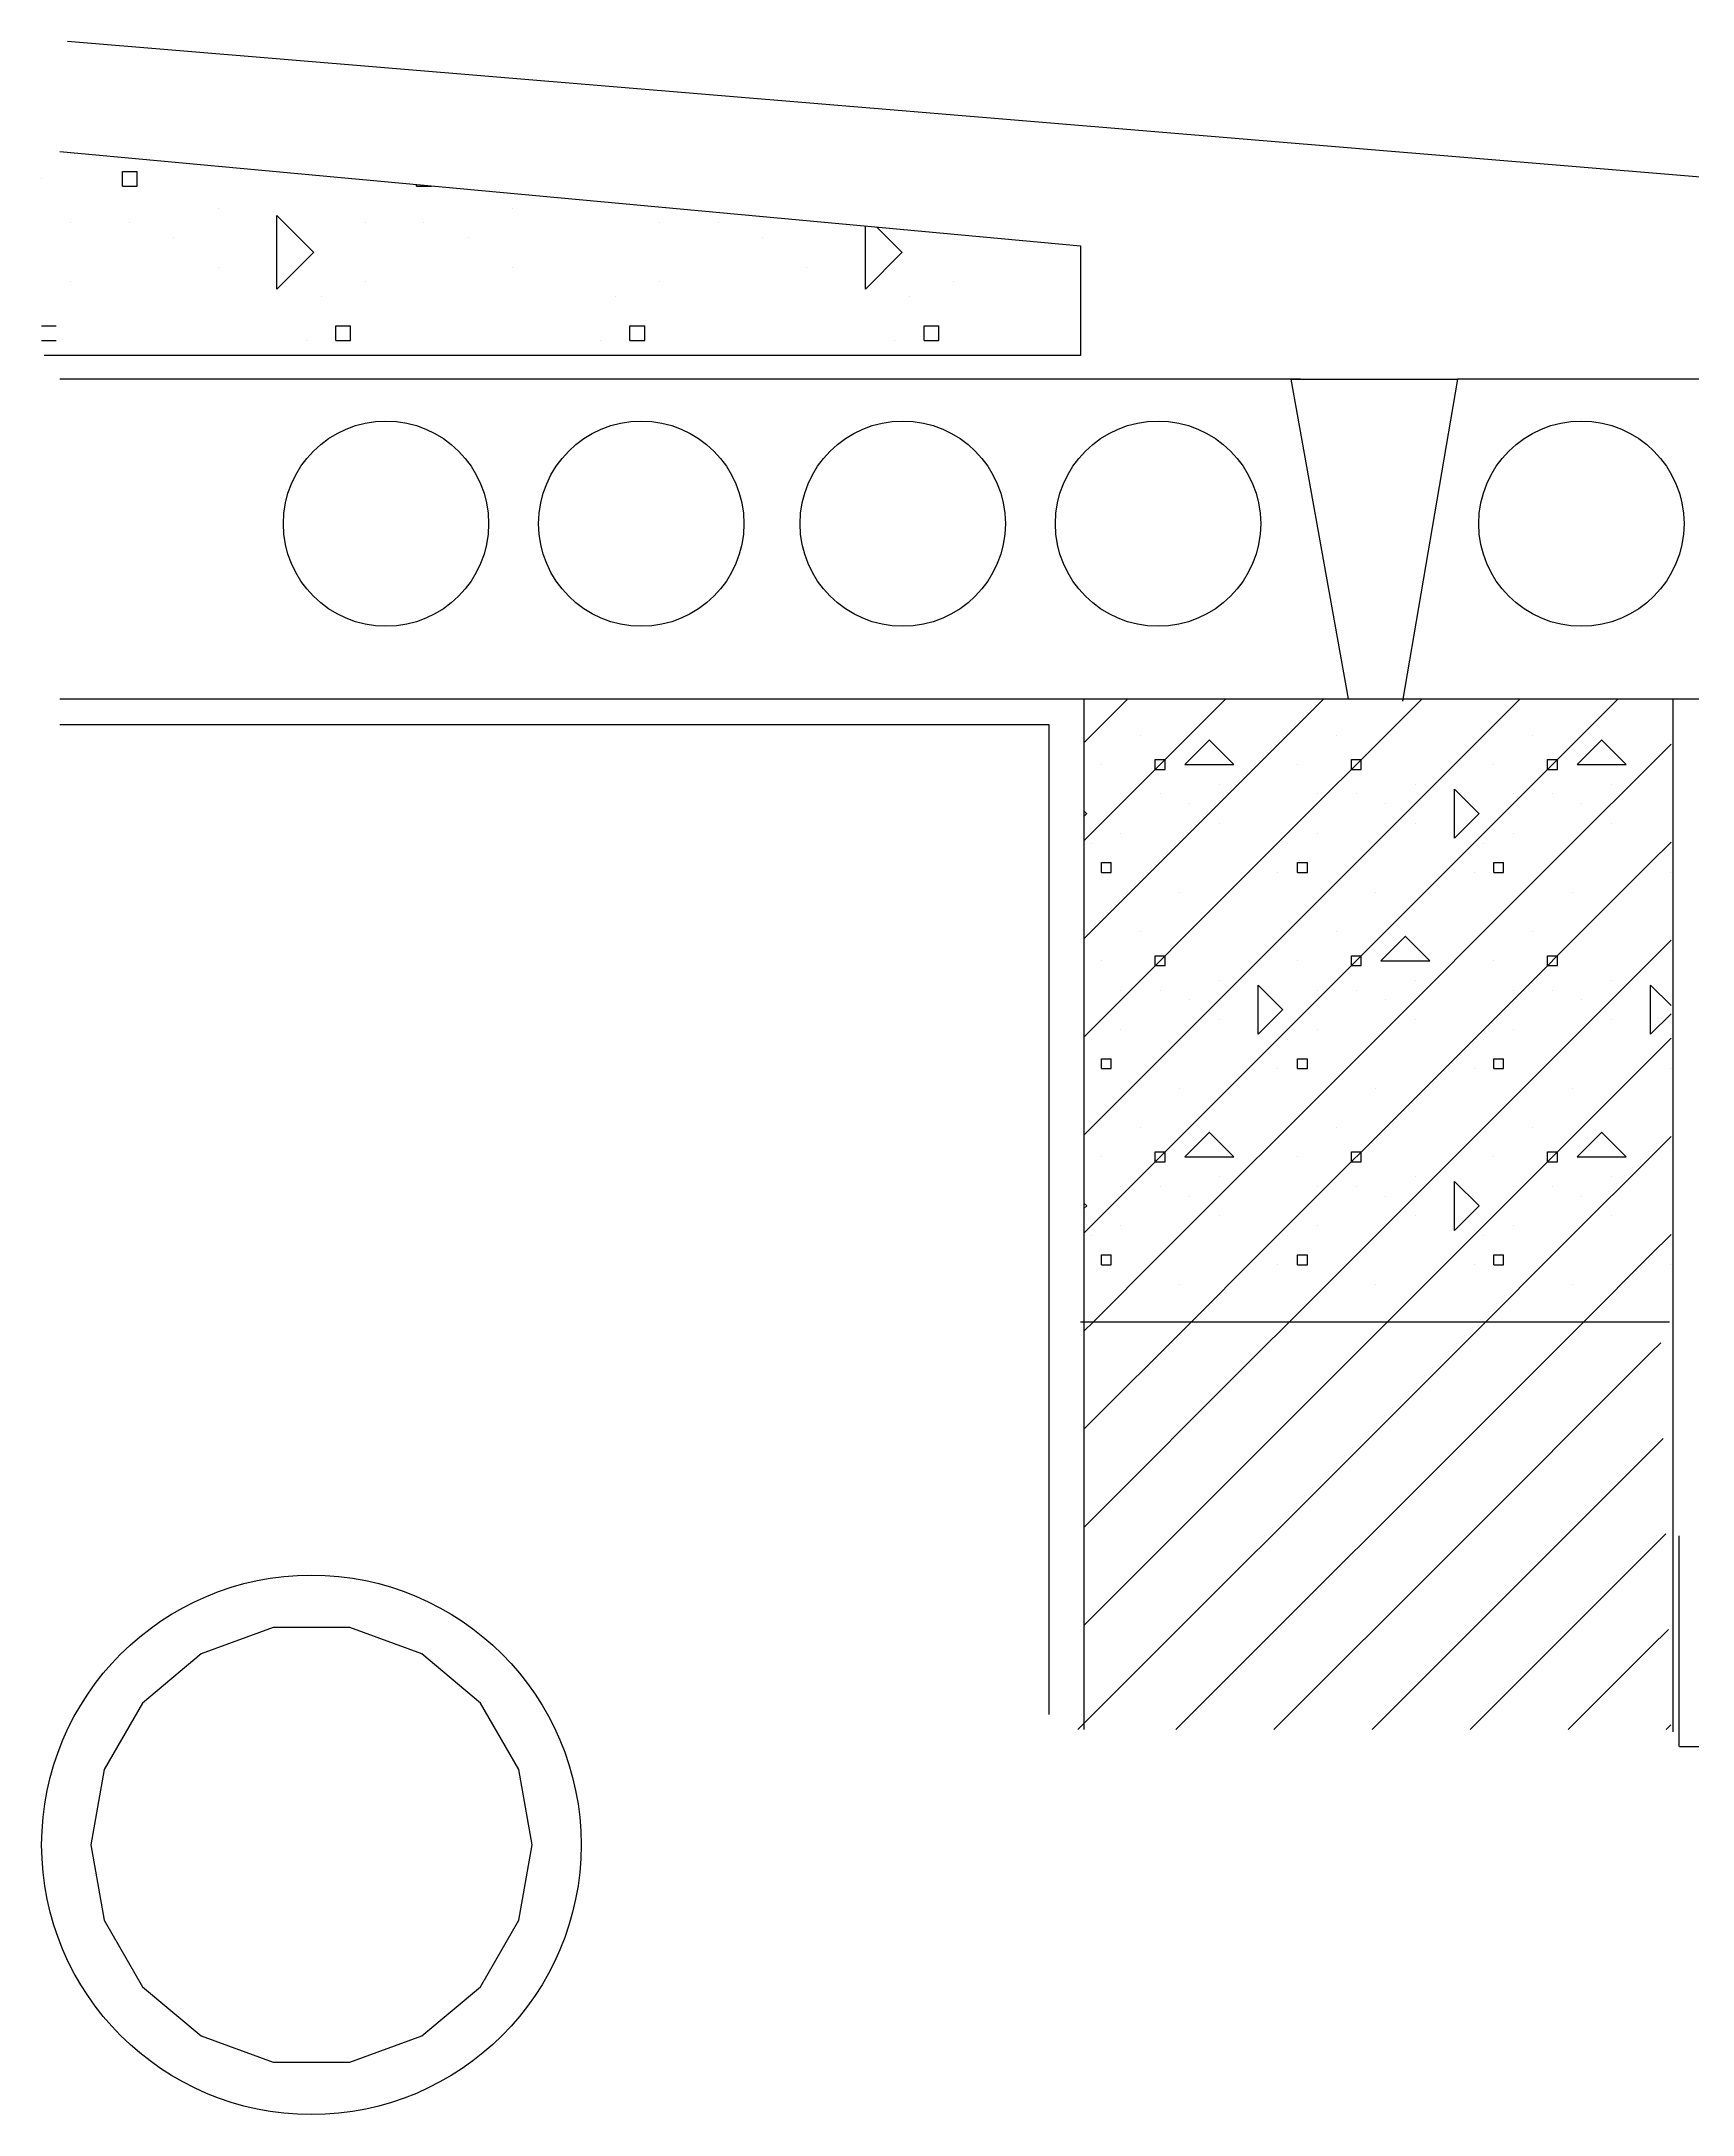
# Model space of a CAD drawing. Header units: metres. Extents: x 18504 to 19961, y 9100 to 9945.
# Drawn here: x 18504 to 19178, y 9100 to 9945 of the extents above; entities that cross this region are included whole.
import ezdxf

# ---------------------------------------------------------------- set-up
doc = ezdxf.new("R2010")
doc.units = ezdxf.units.M
doc.layers.add('DIM', color=3, linetype='Continuous')
doc.layers.add('PUB_DIM', color=3, linetype='Continuous')
doc.dimstyles.get("Standard").update_dxf_attribs({"dimtxt": 2.5, "dimasz": 2.5, "dimexe": 1.25, "dimexo": 0.625, "dimtad": 1, "dimcen": 2.5, "dimazin": 3, "dimtfac": 1, "dimtmove": 0, "dimatfit": 3})

# ---------------------------------------------------------------- blocks, each defined once
blk = doc.blocks.new('*D1')
for p, q in [((19911.41, 9352.54), (19911.41, 9249.65)), ((19172.09, 9335.61), (19172.09, 9249.65)), ((19172.34, 9249.65), (19540.25, 9249.65)), ((19543.25, 9249.65), (19911.16, 9249.65))]:
    blk.add_line(p, q)
at = {"layer": 'Defpoints'}
for p in [(19911.41, 9352.54), (19172.09, 9335.61), (19172.09, 9249.65)]:
    blk.add_point(p, dxfattribs=at)
at = {"layer": 'PUB_DIM', "insert": (19541.75, 9249.65), "char_height": 1, "attachment_point": 5}
blk.add_mtext('750', dxfattribs=at)

msp = doc.modelspace()

# ---------------------------------------------------------------- linework, layer by layer
for p, q in [((18511.77, 9900.29), (18928.11, 9861.84)), ((18504.32, 9889.12), (18504.32, 9889.12)), ((18537.32, 9886.12), (18537.32, 9892.12)), ((18537.32, 9892.12), (18543.32, 9892.12)), ((18537.32, 9886.12), (18543.32, 9886.12)), ((18543.32, 9886.12), (18543.32, 9892.12)), ((18624.32, 9889.12), (18624.32, 9889.12)), ((18657.32, 9886.12), (18657.32, 9886.85)), ((18657.32, 9886.12), (18663.32, 9886.12)), ((18663.32, 9886.12), (18663.32, 9886.29)), ((18576.32, 9877.12), (18576.32, 9877.12)), ((18696.32, 9877.12), (18696.32, 9877.12)), ((18516.32, 9871.12), (18516.32, 9871.12)), ((18540.32, 9871.12), (18540.32, 9871.12)), ((18600.32, 9844.12), (18600.32, 9874.12)), ((18600.32, 9874.12), (18615.38, 9859.05)), ((18636.32, 9871.12), (18636.32, 9871.12)), ((18660.32, 9871.12), (18660.32, 9871.12)), ((18756.32, 9871.12), (18756.32, 9871.12)), ((18780.32, 9871.12), (18780.32, 9871.12)), ((18840.32, 9844.12), (18840.32, 9869.95)), ((18844.91, 9869.52), (18855.38, 9859.05)), ((18558.32, 9865.12), (18558.32, 9865.12)), ((18600.32, 9844.12), (18615.38, 9859.18)), ((18678.32, 9865.12), (18678.32, 9865.12)), ((18798.32, 9865.12), (18798.32, 9865.12)), ((18840.32, 9844.12), (18855.38, 9859.18)), ((18928.11, 9861.84), (18928.11, 9816.99)), ((18576.32, 9853.12), (18576.32, 9853.12)), ((18696.32, 9853.12), (18696.32, 9853.12)), ((18816.32, 9853.12), (18816.32, 9853.12)), ((18516.32, 9847.12), (18516.32, 9847.12)), ((18636.32, 9847.12), (18636.32, 9847.12)), ((18756.32, 9847.12), (18756.32, 9847.12)), ((18876.32, 9847.12), (18876.32, 9847.12)), ((18618.32, 9841.12), (18618.32, 9841.12)), ((18738.32, 9841.12), (18738.32, 9841.12)), ((18858.32, 9841.12), (18858.32, 9841.12)), ((18504.32, 9829.12), (18510.32, 9829.12)), ((18624.32, 9829.12), (18630.32, 9829.12)), ((18624.32, 9823.12), (18624.32, 9829.12)), ((18630.32, 9823.12), (18630.32, 9829.12)), ((18744.32, 9829.12), (18750.32, 9829.12)), ((18744.32, 9823.12), (18744.32, 9829.12)), ((18750.32, 9823.12), (18750.32, 9829.12)), ((18864.32, 9829.12), (18870.32, 9829.12)), ((18864.32, 9823.12), (18864.32, 9829.12)), ((18870.32, 9823.12), (18870.32, 9829.12)), ((18504.32, 9823.12), (18510.32, 9823.12)), ((18928.11, 9816.99), (18505.37, 9816.99)), ((18612.32, 9823.12), (18612.32, 9823.12)), ((18624.32, 9823.12), (18630.32, 9823.12)), ((18732.32, 9823.12), (18732.32, 9823.12)), ((18744.32, 9823.12), (18750.32, 9823.12)), ((18852.32, 9823.12), (18852.32, 9823.12)), ((18864.32, 9823.12), (18870.32, 9823.12)), ((19014, 9807.38), (19081.83, 9807.38)), ((18929.41, 9677), (18929.41, 9422.94)), ((18929.41, 9619.07), (18987.35, 9677)), ((18929.41, 9659.07), (18947.35, 9677)), ((18960.56, 9610.21), (19027.35, 9677)), ((19000.56, 9610.21), (19067.35, 9677)), ((19080.56, 9650.21), (19107.35, 9677)), ((19080.56, 9610.21), (19147.35, 9677)), ((18915.3, 9666.42), (18511.77, 9666.42)), ((18915.3, 9262.76), (18915.3, 9666.42)), ((18952.56, 9662.21), (18952.56, 9662.21)), ((18970.56, 9650.21), (18980.6, 9660.25)), ((18990.56, 9650.21), (18980.52, 9660.25)), ((19032.56, 9662.21), (19032.56, 9662.21)), ((19112.56, 9662.21), (19112.56, 9662.21)), ((19120.56, 9610.21), (19168.91, 9658.56)), ((19130.56, 9650.21), (19140.6, 9660.25)), ((19150.56, 9650.21), (19140.52, 9660.25)), ((18936.56, 9650.21), (18936.56, 9650.21)), ((18958.56, 9652.21), (18962.56, 9652.21)), ((18958.56, 9648.21), (18958.56, 9652.21)), ((18958.56, 9648.21), (18962.56, 9648.21)), ((18962.56, 9648.21), (18962.56, 9652.21)), ((18970.56, 9650.21), (18990.56, 9650.21)), ((19000.56, 9570.21), (19080.56, 9650.21)), ((19016.56, 9650.21), (19016.56, 9650.21)), ((19038.56, 9652.21), (19042.56, 9652.21)), ((19038.56, 9648.21), (19038.56, 9652.21)), ((19038.56, 9648.21), (19042.56, 9648.21)), ((19042.56, 9648.21), (19042.56, 9652.21)), ((19080.56, 9650.21), (19080.56, 9650.21)), ((19096.56, 9650.21), (19096.56, 9650.21)), ((19118.56, 9652.21), (19122.56, 9652.21)), ((19118.56, 9648.21), (19118.56, 9652.21)), ((19118.56, 9648.21), (19122.56, 9648.21)), ((19122.56, 9648.21), (19122.56, 9652.21)), ((19130.56, 9650.21), (19150.56, 9650.21)), ((18984.56, 9642.21), (18984.56, 9642.21)), ((19064.56, 9642.21), (19064.56, 9642.21)), ((19080.56, 9640.21), (19090.6, 9630.17)), ((19080.56, 9620.21), (19080.56, 9640.21)), ((19144.56, 9642.21), (19144.56, 9642.21)), ((18929.41, 9631.36), (18930.6, 9630.17)), ((18944.56, 9638.21), (18944.56, 9638.21)), ((18960.56, 9638.21), (18960.56, 9638.21)), ((18972.56, 9634.21), (18972.56, 9634.21)), ((19024.56, 9638.21), (19024.56, 9638.21)), ((19040.56, 9638.21), (19040.56, 9638.21)), ((19052.56, 9634.21), (19052.56, 9634.21)), ((19104.56, 9638.21), (19104.56, 9638.21)), ((19120.56, 9638.21), (19120.56, 9638.21)), ((19132.56, 9634.21), (19132.56, 9634.21)), ((18929.41, 9629.07), (18930.6, 9630.25)), ((18984.56, 9626.21), (18984.56, 9626.21)), ((19064.56, 9626.21), (19064.56, 9626.21)), ((19080.56, 9620.21), (19090.6, 9630.25)), ((19144.56, 9626.21), (19144.56, 9626.21)), ((18932.56, 9618.21), (18932.56, 9618.21)), ((18944.56, 9622.21), (18944.56, 9622.21)), ((19012.56, 9618.21), (19012.56, 9618.21)), ((19024.56, 9622.21), (19024.56, 9622.21)), ((19092.56, 9618.21), (19092.56, 9618.21)), ((19104.56, 9622.21), (19104.56, 9622.21)), ((19160.56, 9610.21), (19168.91, 9618.56)), ((18929.41, 9539.07), (19000.56, 9610.21)), ((18929.41, 9579.07), (18960.56, 9610.21)), ((18936.56, 9606.21), (18936.56, 9610.21)), ((18936.56, 9610.21), (18940.56, 9610.21)), ((18936.56, 9606.21), (18940.56, 9606.21)), ((18940.56, 9606.21), (18940.56, 9610.21)), ((18960.56, 9610.21), (18960.56, 9610.21)), ((19000.56, 9530.21), (19080.56, 9610.21)), ((19000.56, 9610.21), (19000.56, 9610.21)), ((19008.56, 9606.21), (19008.56, 9606.21)), ((19016.56, 9606.21), (19016.56, 9610.21)), ((19016.56, 9610.21), (19020.56, 9610.21)), ((19016.56, 9606.21), (19020.56, 9606.21)), ((19020.56, 9606.21), (19020.56, 9610.21)), ((19040.56, 9530.21), (19120.56, 9610.21)), ((19080.56, 9530.21), (19160.56, 9610.21)), ((19080.56, 9610.21), (19080.56, 9610.21)), ((19088.56, 9606.21), (19088.56, 9606.21)), ((19096.56, 9606.21), (19096.56, 9610.21)), ((19096.56, 9610.21), (19100.56, 9610.21)), ((19096.56, 9606.21), (19100.56, 9606.21)), ((19100.56, 9606.21), (19100.56, 9610.21)), ((19120.56, 9610.21), (19120.56, 9610.21)), ((19160.56, 9610.21), (19160.56, 9610.21)), ((19168.56, 9606.21), (19168.56, 9606.21)), ((18968.56, 9598.21), (18968.56, 9598.21)), ((19048.56, 9598.21), (19048.56, 9598.21)), ((19128.56, 9598.21), (19128.56, 9598.21)), ((18952.56, 9582.21), (18952.56, 9582.21)), ((19032.56, 9582.21), (19032.56, 9582.21)), ((19050.56, 9570.21), (19060.6, 9580.25)), ((19070.56, 9570.21), (19060.52, 9580.25)), ((19112.56, 9582.21), (19112.56, 9582.21)), ((18958.56, 9572.21), (18962.56, 9572.21)), ((18958.56, 9568.21), (18958.56, 9572.21)), ((18962.56, 9568.21), (18962.56, 9572.21)), ((19038.56, 9572.21), (19042.56, 9572.21)), ((19038.56, 9568.21), (19038.56, 9572.21)), ((19042.56, 9568.21), (19042.56, 9572.21)), ((19118.56, 9572.21), (19122.56, 9572.21)), ((19118.56, 9568.21), (19118.56, 9572.21)), ((19122.56, 9568.21), (19122.56, 9572.21)), ((19160.56, 9570.21), (19168.91, 9578.56)), ((18929.41, 9499.07), (19000.56, 9570.21)), ((18936.56, 9570.21), (18936.56, 9570.21)), ((18958.56, 9568.21), (18962.56, 9568.21)), ((19000.56, 9570.21), (19000.56, 9570.21)), ((19016.56, 9570.21), (19016.56, 9570.21)), ((19038.56, 9568.21), (19042.56, 9568.21)), ((19050.56, 9570.21), (19070.56, 9570.21)), ((19080.56, 9490.21), (19160.56, 9570.21)), ((19096.56, 9570.21), (19096.56, 9570.21)), ((19118.56, 9568.21), (19122.56, 9568.21)), ((19160.56, 9570.21), (19160.56, 9570.21)), ((18944.56, 9558.21), (18944.56, 9558.21)), ((18960.56, 9558.21), (18960.56, 9558.21)), ((18984.56, 9562.21), (18984.56, 9562.21)), ((19000.56, 9560.21), (19010.6, 9550.17)), ((19000.56, 9540.21), (19000.56, 9560.21)), ((19024.56, 9558.21), (19024.56, 9558.21)), ((19040.56, 9558.21), (19040.56, 9558.21)), ((19064.56, 9562.21), (19064.56, 9562.21)), ((19104.56, 9558.21), (19104.56, 9558.21)), ((19120.56, 9558.21), (19120.56, 9558.21)), ((19144.56, 9562.21), (19144.56, 9562.21)), ((19160.56, 9560.21), (19168.91, 9551.87)), ((19160.56, 9540.21), (19160.56, 9560.21)), ((18972.56, 9554.21), (18972.56, 9554.21)), ((19000.56, 9540.21), (19010.6, 9550.25)), ((19052.56, 9554.21), (19052.56, 9554.21)), ((19132.56, 9554.21), (19132.56, 9554.21)), ((19160.56, 9540.21), (19168.91, 9548.56)), ((18932.56, 9538.21), (18932.56, 9538.21)), ((18944.56, 9542.21), (18944.56, 9542.21)), ((18984.56, 9546.21), (18984.56, 9546.21)), ((19012.56, 9538.21), (19012.56, 9538.21)), ((19024.56, 9542.21), (19024.56, 9542.21)), ((19064.56, 9546.21), (19064.56, 9546.21)), ((19092.56, 9538.21), (19092.56, 9538.21)), ((19104.56, 9542.21), (19104.56, 9542.21)), ((19144.56, 9546.21), (19144.56, 9546.21)), ((19160.56, 9530.21), (19168.91, 9538.56)), ((18929.41, 9459.07), (19000.56, 9530.21)), ((18936.56, 9526.21), (18936.56, 9530.21)), ((18936.56, 9530.21), (18940.56, 9530.21)), ((18940.56, 9526.21), (18940.56, 9530.21)), ((18960.56, 9450.21), (19040.56, 9530.21)), ((19000.56, 9450.21), (19080.56, 9530.21)), ((19000.56, 9530.21), (19000.56, 9530.21)), ((19016.56, 9526.21), (19016.56, 9530.21)), ((19016.56, 9530.21), (19020.56, 9530.21)), ((19020.56, 9526.21), (19020.56, 9530.21)), ((19040.56, 9530.21), (19040.56, 9530.21)), ((19080.56, 9450.21), (19160.56, 9530.21)), ((19080.56, 9530.21), (19080.56, 9530.21)), ((19096.56, 9526.21), (19096.56, 9530.21)), ((19096.56, 9530.21), (19100.56, 9530.21)), ((19100.56, 9526.21), (19100.56, 9530.21)), ((19160.56, 9530.21), (19160.56, 9530.21)), ((18936.56, 9526.21), (18940.56, 9526.21)), ((19008.56, 9526.21), (19008.56, 9526.21)), ((19016.56, 9526.21), (19020.56, 9526.21)), ((19088.56, 9526.21), (19088.56, 9526.21)), ((19096.56, 9526.21), (19100.56, 9526.21)), ((19168.56, 9526.21), (19168.56, 9526.21)), ((18968.56, 9518.21), (18968.56, 9518.21)), ((19048.56, 9518.21), (19048.56, 9518.21)), ((19128.56, 9518.21), (19128.56, 9518.21)), ((18952.56, 9502.21), (18952.56, 9502.21)), ((18970.56, 9490.21), (18980.6, 9500.25)), ((18990.56, 9490.21), (18980.52, 9500.25)), ((19032.56, 9502.21), (19032.56, 9502.21)), ((19112.56, 9502.21), (19112.56, 9502.21)), ((19120.56, 9450.21), (19168.91, 9498.56)), ((19130.56, 9490.21), (19140.6, 9500.25)), ((19150.56, 9490.21), (19140.52, 9500.25)), ((18936.56, 9490.21), (18936.56, 9490.21)), ((18958.56, 9492.21), (18962.56, 9492.21)), ((18958.56, 9488.21), (18958.56, 9492.21)), ((18958.56, 9488.21), (18962.56, 9488.21)), ((18962.56, 9488.21), (18962.56, 9492.21)), ((18970.56, 9490.21), (18990.56, 9490.21)), ((19013.29, 9422.94), (19080.56, 9490.21)), ((19016.56, 9490.21), (19016.56, 9490.21)), ((19038.56, 9492.21), (19042.56, 9492.21)), ((19038.56, 9488.21), (19038.56, 9492.21)), ((19038.56, 9488.21), (19042.56, 9488.21)), ((19042.56, 9488.21), (19042.56, 9492.21)), ((19080.56, 9490.21), (19080.56, 9490.21)), ((19096.56, 9490.21), (19096.56, 9490.21)), ((19118.56, 9492.21), (19122.56, 9492.21)), ((19118.56, 9488.21), (19118.56, 9492.21)), ((19118.56, 9488.21), (19122.56, 9488.21)), ((19122.56, 9488.21), (19122.56, 9492.21)), ((19130.56, 9490.21), (19150.56, 9490.21)), ((18984.56, 9482.21), (18984.56, 9482.21)), ((19064.56, 9482.21), (19064.56, 9482.21)), ((19080.56, 9460.21), (19080.56, 9480.21)), ((19080.56, 9480.21), (19090.6, 9470.17)), ((19144.56, 9482.21), (19144.56, 9482.21)), ((18929.41, 9471.36), (18930.6, 9470.17)), ((18929.41, 9469.07), (18930.6, 9470.25)), ((18944.56, 9478.21), (18944.56, 9478.21)), ((18960.56, 9478.21), (18960.56, 9478.21)), ((18972.56, 9474.21), (18972.56, 9474.21)), ((19024.56, 9478.21), (19024.56, 9478.21)), ((19040.56, 9478.21), (19040.56, 9478.21)), ((19052.56, 9474.21), (19052.56, 9474.21)), ((19080.56, 9460.21), (19090.6, 9470.25)), ((19104.56, 9478.21), (19104.56, 9478.21)), ((19120.56, 9478.21), (19120.56, 9478.21)), ((19132.56, 9474.21), (19132.56, 9474.21)), ((18944.56, 9462.21), (18944.56, 9462.21)), ((18984.56, 9466.21), (18984.56, 9466.21)), ((19024.56, 9462.21), (19024.56, 9462.21)), ((19064.56, 9466.21), (19064.56, 9466.21)), ((19104.56, 9462.21), (19104.56, 9462.21)), ((19144.56, 9466.21), (19144.56, 9466.21)), ((18932.56, 9458.21), (18932.56, 9458.21)), ((19012.56, 9458.21), (19012.56, 9458.21)), ((19092.56, 9458.21), (19092.56, 9458.21)), ((19160.56, 9450.21), (19168.91, 9458.56)), ((18933.29, 9422.94), (18960.56, 9450.21)), ((18936.56, 9446.21), (18936.56, 9450.21)), ((18936.56, 9450.21), (18940.56, 9450.21)), ((18936.56, 9446.21), (18940.56, 9446.21)), ((18940.56, 9446.21), (18940.56, 9450.21)), ((18960.56, 9450.21), (18960.56, 9450.21)), ((18973.29, 9422.94), (19000.56, 9450.21)), ((19000.56, 9450.21), (19000.56, 9450.21)), ((19008.56, 9446.21), (19008.56, 9446.21)), ((19016.56, 9446.21), (19016.56, 9450.21)), ((19016.56, 9450.21), (19020.56, 9450.21)), ((19016.56, 9446.21), (19020.56, 9446.21)), ((19020.56, 9446.21), (19020.56, 9450.21)), ((19053.29, 9422.94), (19080.56, 9450.21)), ((19080.56, 9450.21), (19080.56, 9450.21)), ((19088.56, 9446.21), (19088.56, 9446.21)), ((19093.29, 9422.94), (19120.56, 9450.21)), ((19096.56, 9446.21), (19096.56, 9450.21)), ((19096.56, 9450.21), (19100.56, 9450.21)), ((19096.56, 9446.21), (19100.56, 9446.21)), ((19100.56, 9446.21), (19100.56, 9450.21)), ((19120.56, 9450.21), (19120.56, 9450.21)), ((19133.29, 9422.94), (19160.56, 9450.21)), ((19160.56, 9450.21), (19160.56, 9450.21)), ((19168.56, 9446.21), (19168.56, 9446.21)), ((18968.56, 9438.21), (18968.56, 9438.21)), ((19048.56, 9438.21), (19048.56, 9438.21)), ((19128.56, 9438.21), (19128.56, 9438.21)), ((18929.41, 9422.94), (18929.41, 9256.61)), ((18929.41, 9379.07), (18973.29, 9422.94)), ((18929.41, 9419.07), (18933.29, 9422.94)), ((19000.56, 9410.21), (19013.29, 9422.94)), ((19000.56, 9370.21), (19053.29, 9422.94)), ((19040.56, 9370.21), (19093.29, 9422.94)), ((19080.56, 9370.21), (19133.29, 9422.94)), ((19160.56, 9410.21), (19164.7, 9414.35)), ((18929.41, 9339.07), (19000.56, 9410.21)), ((19000.56, 9410.21), (19000.56, 9410.21)), ((19080.56, 9330.21), (19160.56, 9410.21)), ((19160.56, 9410.21), (19160.56, 9410.21)), ((18929.41, 9299.07), (19000.56, 9370.21)), ((18960.56, 9290.21), (19040.56, 9370.21)), ((19000.56, 9290.21), (19080.56, 9370.21)), ((19000.56, 9370.21), (19000.56, 9370.21)), ((19040.56, 9370.21), (19040.56, 9370.21)), ((19080.56, 9370.21), (19080.56, 9370.21)), ((19080.56, 9290.21), (19160.56, 9370.21)), ((19160.56, 9370.21), (19165.74, 9375.39)), ((19160.56, 9370.21), (19160.56, 9370.21)), ((19120.56, 9290.21), (19166.78, 9336.43)), ((19006.96, 9256.61), (19080.56, 9330.21)), ((19080.56, 9330.21), (19080.56, 9330.21)), ((19160.56, 9290.21), (19167.82, 9297.47)), ((18926.96, 9256.61), (18960.56, 9290.21)), ((18960.56, 9290.21), (18960.56, 9290.21)), ((18966.96, 9256.61), (19000.56, 9290.21)), ((19000.56, 9290.21), (19000.56, 9290.21)), ((19046.96, 9256.61), (19080.56, 9290.21)), ((19080.56, 9290.21), (19080.56, 9290.21)), ((19086.96, 9256.61), (19120.56, 9290.21)), ((19120.56, 9290.21), (19120.56, 9290.21)), ((19126.96, 9256.61), (19160.56, 9290.21)), ((19160.56, 9290.21), (19160.56, 9290.21)), ((19166.96, 9256.61), (19168.86, 9258.51))]:
    msp.add_line(p, q)
for points in [[(19786.4, 9839.42), (18514.97, 9945.14)], [(19017.78, 9807.38), (18511.77, 9807.38)], [(19037.4, 9676.99), (19014, 9807.38)], [(19081.83, 9807.38), (19059.41, 9676.03)], [(19911.3, 9807.38), (19081.83, 9807.38)], [(18511.77, 9676.99), (19037.4, 9676.99)], [(18929.41, 9677), (18929.41, 9256.61)], [(19004.71, 9677), (19911.3, 9677)], [(19169.7, 9255.68), (19169.7, 9676.93)], [(18928.11, 9422.94), (19168.3, 9422.94)]]:
    msp.add_lwpolyline(points)
for centre in [(18644.82, 9748.46), (18748.92, 9748.46), (18855.56, 9748.46), (18959.67, 9748.46), (19132.33, 9748.46)]:
    msp.add_circle(centre, 41.86)
at = {"layer": 'DIM'}
msp.add_lwpolyline([(18704.4, 9209.59), (18698.98, 9240.37), (18683.35, 9267.44), (18659.4, 9287.54), (18630.03, 9298.23), (18598.78, 9298.23), (18569.4, 9287.54), (18545.46, 9267.44), (18529.83, 9240.37), (18524.4, 9209.59), (18529.83, 9178.81), (18545.46, 9151.74), (18569.4, 9131.65), (18598.78, 9120.96), (18630.03, 9120.96), (18659.4, 9131.65), (18683.35, 9151.74), (18698.98, 9178.81), (18704.4, 9209.59)], dxfattribs=at)
msp.add_circle((18614.4, 9209.59), 110, dxfattribs=at)

# ---------------------------------------------------------------- dimensions: what is measured, and where the dimension line sits
at = {"layer": 'PUB_DIM'}
dim = msp.add_linear_dim(base=(19172.09, 9249.65), p1=(19172.09, 9335.61), p2=(19911.41, 9352.54), text='750', dimstyle='Standard', dxfattribs=at)
dim.commit()
dim.dimension.update_dxf_attribs({"geometry": '*D1', "text_midpoint": (19541.75, 9249.65)})

doc.saveas('drawing.dxf')
